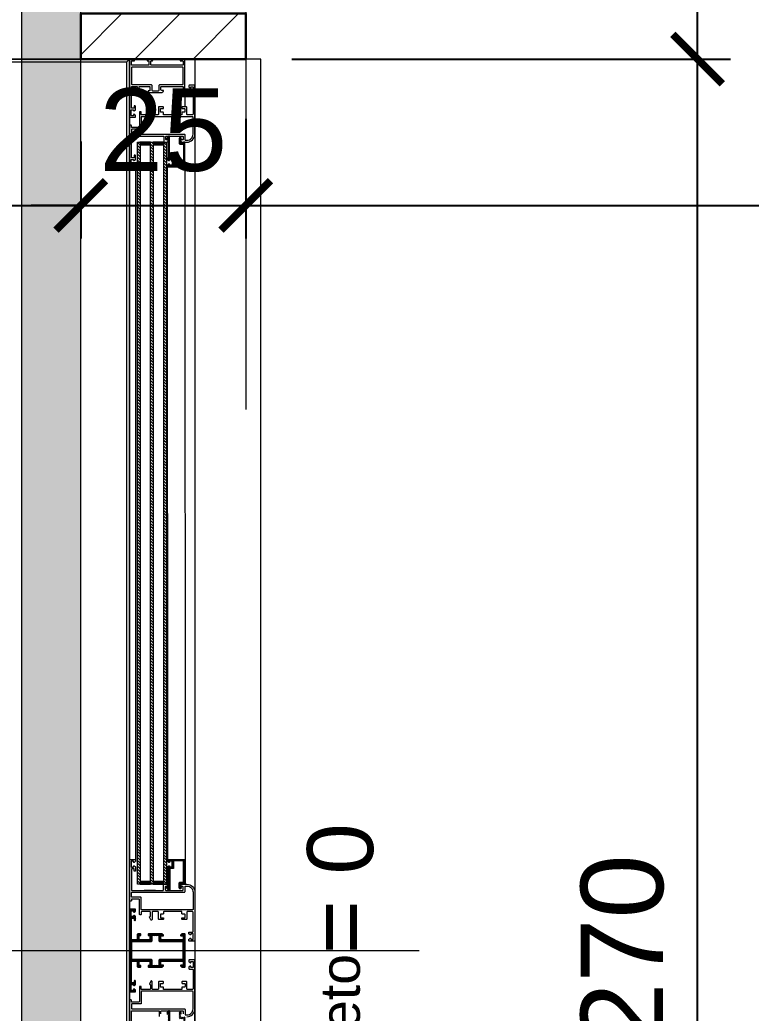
# Model space of a CAD drawing. Header units: centimetres. Extents: x 111832 to 117233, y -55119 to -48329.
# Drawn here: x 113955.1 to 114066, y -52298.7 to -52148.3 of the extents above; entities that cross this region are included whole.
import ezdxf

# ---------------------------------------------------------------- set-up
doc = ezdxf.new("R2010")
doc.units = ezdxf.units.CM
doc.header["$LTSCALE"] = 50
doc.header["$MEASUREMENT"] = 0
doc.linetypes.add('AXES', pattern=[2, 1.25, -0.25, 0.25, -0.25])
doc.layers.get('0').update_dxf_attribs({"color": 8})
doc.layers.add('AXES', color=10, linetype='AXES')
doc.layers.add('COTE 50ème', color=1, linetype='Continuous')
for name, color, linetype, lineweight in [('CONSOLE ISOL.', 214, 'Continuous', 15), ('ISOLATION', 252, 'Continuous', 0), ('MACONNERIE COUPE', 7, 'Continuous', 30), ('MACONNERIE HACHURE', 253, 'Continuous', 13), ('WINDOWS', 21, 'Continuous', 5)]:
    doc.layers.add(name, color=color, linetype=linetype, lineweight=lineweight)
doc.styles.add('GENERATED_STYLE_1', font='arial.ttf')
doc.styles.add('RS_TXT_50', font='arial.ttf', dxfattribs={"height": 12.5})
doc.dimstyles.new('RS_50CM_LINEAIRE', dxfattribs={"dimscale": 5, "dimtxt": 12.5, "dimasz": 1.5, "dimexe": 1, "dimexo": 2.5, "dimgap": 1, "dimtad": 1, "dimdec": 1, "dimrnd": 0.5, "dimdsep": 46, "dimtxsty": 'RS_TXT_50', "dimblk1": 'ARCHTICK', "dimblk2": 'ARCHTICK', "dimsah": 1, "dimcen": 2.5, "dimdle": 1, "dimclrt": 4, "dimadec": 0, "dimazin": 2, "dimtfac": 1, "dimtdec": 1, "dimtix": 1, "dimtmove": 2, "dimatfit": 3, "dimfxl": 1, "dimtolj": 1, "dimtzin": 0, "dimarcsym": 0})
pattern_1 = [(135, (-46708.70849, -43897.46996), (-0.08838834765, -0.08838834765), [])]

# ---------------------------------------------------------------- blocks, each defined once
blk = doc.blocks.new('A$C7560ca7f')
at = {"layer": 'AXES', "lineweight": 5, "ltscale": 1.3}
blk.add_line((35, 1580), (35, -1344.97), dxfattribs=at)
blk = doc.blocks.new('DRITARE POS 1')
at = {"layer": 'WINDOWS', "transparency": 33554559}
h = blk.add_hatch(dxfattribs=at)
h.set_pattern_fill('ANSI31', color=256, angle=450)
h.set_pattern_definition([(135, (-46708.71279, -43842.46996), (-0.08838834765, -0.08838834765), [])])
h.paths.add_polyline_path([(-1.74, -12.58), (-1.74, -12.64), (-2.09, -12.64, -0.414214), (-2.15, -12.58), (-2.15, -12.21, -0.247394), (-2.13, -12.16, 1.657435), (-2.37, -12.03), (-2.37, -12.77, 0.414214), (-2.28, -12.86), (-1.81, -12.86, -0.414214), (-1.72, -12.95), (-1.72, -16, -0.414214), (-1.81, -16.09), (-3.16, -16.09, -0.414214), (-3.22, -16.03), (-3.22, -15.03, 0.414214), (-3.31, -14.93), (-3.76, -14.93, -0.414214), (-3.82, -14.88), (-3.82, -11.74, 0.737396), (-3.99, -11.69), (-4.23, -12.04, 0.603122), (-4.15, -12.19), (-4.08, -12.19, -0.414214), (-4.02, -12.25), (-4.02, -14.93), (-4.06, -14.93, 0.414214), (-4.12, -14.99), (-4.12, -15.19, 0.250765), (-4.09, -15.24), (-3.92, -15.37, 0.599022), (-3.84, -15.33), (-3.84, -15.25, -0.414214), (-3.78, -15.19), (-3.52, -15.19, -0.414214), (-3.46, -15.25), (-3.46, -16, -0.414214), (-3.52, -16.05), (-3.78, -16.05, -0.414214), (-3.84, -16), (-3.84, -15.92, 0.599022), (-3.92, -15.88), (-4.09, -16.01, 0.250765), (-4.12, -16.05), (-4.12, -16.26, 0.414214), (-4.06, -16.31), (-1.55, -16.31, 0.414214), (-1.5, -16.26), (-1.5, -12.64), (-1.5, -12.58)])
at = {"layer": 'WINDOWS'}
h = blk.add_hatch(dxfattribs=at)
h.set_pattern_fill('ANSI31', color=140, scale=2.5, angle=450)
h.set_pattern_definition([(135, (-46708.9128, -43897.46996), (-0.2209708691, -0.2209708691), [])])
h.paths.add_polyline_path([(-8.71, -124.96), (-8.71, -12.58), (-8.31, -12.58), (-8.31, -124.96)])
h.paths.add_polyline_path([(-6.71, -124.96), (-6.71, -12.58), (-6.31, -12.58), (-6.31, -124.96)])
h.paths.add_polyline_path([(-4.71, -124.96), (-4.71, -12.58), (-4.31, -12.58), (-4.31, -124.96)])
at = {"layer": 'WINDOWS', "transparency": 33554559}
h = blk.add_hatch(dxfattribs=at)
h.set_pattern_fill('ANSI31', color=140, angle=450)
h.set_pattern_definition([(135, (-46708.90849, -43880.46996), (-0.08838834765, -0.08838834765), [])])
h.paths.add_polyline_path([(-6.71, -12.58), (-8.31, -12.58), (-8.31, -12.98), (-6.71, -12.98)])
h.paths.add_polyline_path([(-4.71, -12.58), (-6.31, -12.58), (-6.31, -12.98), (-4.71, -12.98)])
h.paths.add_polyline_path([(-6.71, -124.56), (-8.31, -124.56), (-8.31, -124.96), (-6.71, -124.96)])
h.paths.add_polyline_path([(-4.71, -124.56), (-6.31, -124.56), (-6.31, -124.96), (-4.71, -124.96)])
h = blk.add_hatch(dxfattribs=at)
h.set_pattern_fill('ANSI31', color=256, angle=450)
h.set_pattern_definition(pattern_1)
h.paths.add_polyline_path([(-1.49, -121.28, 0.414214), (-1.55, -121.22), (-4.06, -121.22, 0.414214), (-4.11, -121.28), (-4.11, -121.48, 0.250765), (-4.09, -121.53), (-3.92, -121.66, 0.599022), (-3.83, -121.61), (-3.83, -121.54, -0.414214), (-3.78, -121.48), (-3.51, -121.48, -0.414214), (-3.46, -121.54), (-3.46, -122.28, -0.414214), (-3.51, -122.34), (-3.78, -122.34, -0.414214), (-3.83, -122.28), (-3.83, -122.21, 0.599022), (-3.92, -122.16), (-4.09, -122.29, 0.250765), (-4.11, -122.34), (-4.11, -122.54, 0.414214), (-4.06, -122.6), (-4.02, -122.6), (-4.02, -125.29, -0.414214), (-4.07, -125.34), (-4.15, -125.34, 0.603122), (-4.23, -125.49), (-3.98, -125.85, 0.737396), (-3.81, -125.79), (-3.81, -122.66, -0.414214), (-3.76, -122.6), (-3.31, -122.6, 0.414214), (-3.22, -122.51), (-3.22, -121.5, -0.414214), (-3.16, -121.44), (-1.81, -121.44, -0.414214), (-1.72, -121.54), (-1.72, -124.58, -0.414214), (-1.81, -124.67), (-2.28, -124.67, 0.414214), (-2.37, -124.77), (-2.37, -125.5, 1.657435), (-2.12, -125.37, -0.247394), (-2.15, -125.33), (-2.15, -124.95, -0.414214), (-2.09, -124.9), (-1.74, -124.9), (-1.74, -124.95), (-1.49, -124.95), (-1.49, -124.9)])
at = {"layer": 'WINDOWS'}
h = blk.add_hatch(dxfattribs=at)
h.set_pattern_fill('ANSI31', color=256, angle=450)
h.set_pattern_definition(pattern_1)
h.paths.add_polyline_path([(-9.61, -130.17, -0.414214), (-9.56, -130.11), (-9.26, -130.11, -0.414214), (-9.2, -130.17), (-9.2, -130.38, 1), (-9, -130.38), (-9, -129.85, 0.250765), (-9.02, -129.8), (-9.19, -129.69, 0.599022), (-9.28, -129.74), (-9.28, -129.81, -0.414214), (-9.33, -129.87), (-9.59, -129.87, -0.414214), (-9.65, -129.81), (-9.65, -129.03, -0.414214), (-9.59, -128.97), (-9.33, -128.97, -0.414214), (-9.28, -129.03), (-9.28, -129.14, 0.599022), (-9.19, -129.19), (-9.02, -129.07, 0.250765), (-9, -129.03), (-9, -128.78, 0.414214), (-9.05, -128.73), (-9.84, -128.73, 0.414214), (-9.89, -128.78), (-9.89, -135), (-9.89, -141.22, 0.414214), (-9.84, -141.27), (-9.05, -141.27, 0.414214), (-9, -141.22), (-9, -140.97, 0.250765), (-9.02, -140.93), (-9.19, -140.81, 0.599022), (-9.28, -140.86), (-9.28, -140.97, -0.414214), (-9.33, -141.03), (-9.59, -141.03, -0.414214), (-9.65, -140.97), (-9.65, -140.19, -0.414214), (-9.59, -140.13), (-9.33, -140.13, -0.414214), (-9.28, -140.19), (-9.28, -140.26, 0.599022), (-9.19, -140.31), (-9.02, -140.2, 0.250765), (-9, -140.15), (-9, -139.62, 1), (-9.2, -139.62), (-9.2, -139.83, -0.414214), (-9.26, -139.89), (-9.56, -139.89, -0.414214), (-9.61, -139.83), (-9.61, -136.66, -0.414214), (-9.56, -136.61), (-8.83, -136.61, -0.414214), (-8.74, -136.7), (-8.74, -137.35, 0.414214), (-8.55, -137.54), (-8.29, -137.54, 0.198912), (-8.25, -137.52), (-8.19, -137.46, 0.198912), (-8.18, -137.42), (-8.18, -137.31, 0.414214), (-8.23, -137.26), (-8.4, -137.26, -0.414214), (-8.46, -137.2), (-8.46, -136.7, -0.414214), (-8.36, -136.61), (-6.91, -136.61, -0.414214), (-6.81, -136.7), (-6.81, -137.2, -0.414214), (-6.87, -137.26), (-7.04, -137.26, 0.414214), (-7.09, -137.31), (-7.09, -137.42, 0.198912), (-7.08, -137.46), (-7.02, -137.52, 0.198912), (-6.98, -137.54), (-4.97, -137.54, 0.198912), (-4.93, -137.52), (-4.78, -137.37, 0.198912), (-4.76, -137.33), (-4.76, -137.26, 0.414214), (-4.82, -137.2), (-5, -137.2, -0.340481), (-5.13, -137.11), (-5.13, -136.7, -0.414214), (-5.04, -136.61), (-1.87, -136.61, -0.414214), (-1.77, -136.7), (-1.77, -137.11, -0.414214), (-1.87, -137.2), (-2.09, -137.2, 0.414214), (-2.15, -137.26), (-2.15, -137.33, 0.198912), (-2.13, -137.37), (-1.98, -137.52, 0.198912), (-1.94, -137.54), (-1.55, -137.54, 0.414214), (-1.49, -137.48), (-1.49, -135), (-1.49, -132.52, 0.414214), (-1.55, -132.46), (-1.94, -132.46, 0.198912), (-1.98, -132.48), (-2.13, -132.63, 0.198912), (-2.15, -132.67), (-2.15, -132.74, 0.414214), (-2.09, -132.8), (-1.87, -132.8, -0.414214), (-1.77, -132.89), (-1.77, -133.3, -0.414214), (-1.87, -133.39), (-5.04, -133.39, -0.414214), (-5.13, -133.3), (-5.13, -132.89, -0.340481), (-5, -132.8), (-4.82, -132.8, 0.414214), (-4.76, -132.74), (-4.76, -132.67, 0.198912), (-4.78, -132.63), (-4.93, -132.48, 0.198912), (-4.97, -132.46), (-6.98, -132.46, 0.198912), (-7.02, -132.48), (-7.08, -132.54, 0.198912), (-7.09, -132.58), (-7.09, -132.69, 0.414214), (-7.04, -132.74), (-6.87, -132.74, -0.414214), (-6.81, -132.8), (-6.81, -133.3, -0.414214), (-6.91, -133.39), (-8.36, -133.39, -0.414214), (-8.46, -133.3), (-8.46, -132.8, -0.414214), (-8.4, -132.74), (-8.23, -132.74, 0.414214), (-8.18, -132.69), (-8.18, -132.58, 0.198912), (-8.19, -132.54), (-8.25, -132.48, 0.198912), (-8.29, -132.46), (-8.55, -132.46, 0.414214), (-8.74, -132.65), (-8.74, -133.3, -0.414214), (-8.83, -133.39), (-9.56, -133.39, -0.414214), (-9.61, -133.34)])
h.paths.add_polyline_path([(-9.56, -133.67), (-6.63, -133.67), (-6.53, -133.58), (-6.53, -132.83), (-6.44, -132.74), (-5.51, -132.74), (-5.41, -132.83), (-5.41, -133.58), (-5.32, -133.67), (-1.83, -133.67), (-1.77, -133.73), (-1.77, -135), (-1.77, -136.27), (-1.83, -136.33), (-5.32, -136.33), (-5.41, -136.42), (-5.41, -137.17), (-5.51, -137.26), (-6.44, -137.26), (-6.53, -137.17), (-6.53, -136.42), (-6.63, -136.33), (-9.56, -136.33), (-9.61, -136.27), (-9.61, -135), (-9.61, -133.73)], flags=16)
at = {"layer": 'WINDOWS', "transparency": 33554559}
h = blk.add_hatch(dxfattribs=at)
h.set_pattern_fill('ANSI31', color=256, angle=450)
h.set_pattern_definition(pattern_1)
h.paths.add_polyline_path([(-1.49, -145.1), (-1.49, -145.05), (-1.74, -145.05), (-1.74, -145.1), (-2.09, -145.1, -0.414214), (-2.15, -145.05), (-2.15, -144.67, -0.247394), (-2.12, -144.63, 1.657435), (-2.37, -144.5), (-2.37, -145.23, 0.414214), (-2.28, -145.33), (-1.81, -145.33, -0.414214), (-1.72, -145.42), (-1.72, -148.46, -0.414214), (-1.81, -148.56), (-3.16, -148.56, -0.414214), (-3.22, -148.5), (-3.22, -147.49, 0.414214), (-3.31, -147.4), (-3.76, -147.4, -0.414214), (-3.81, -147.34), (-3.81, -144.21, 0.737396), (-3.98, -144.15), (-4.23, -144.51, 0.603122), (-4.15, -144.66), (-4.07, -144.66, -0.414214), (-4.02, -144.71), (-4.02, -147.4), (-4.06, -147.4, 0.414214), (-4.11, -147.46), (-4.11, -147.66, 0.250765), (-4.09, -147.71), (-3.92, -147.84, 0.599022), (-3.83, -147.79), (-3.83, -147.72, -0.414214), (-3.78, -147.66), (-3.51, -147.66, -0.414214), (-3.46, -147.72), (-3.46, -148.46, -0.414214), (-3.51, -148.52), (-3.78, -148.52, -0.414214), (-3.83, -148.46), (-3.83, -148.39, 0.599022), (-3.92, -148.34), (-4.09, -148.47, 0.250765), (-4.11, -148.52), (-4.11, -148.72, 0.414214), (-4.06, -148.78), (-1.55, -148.78, 0.414214), (-1.49, -148.72)])
at = {"layer": 'WINDOWS'}
for p, q in [((-1.5, -4.97), (-1.5, -7.22)), ((-9.9, -8.75), (-9.9, -10.08)), ((-0.01, -11.48), (0, -126.13)), ((-9.89, -16.28), (-9.89, -121.28)), ((-9, -16.26), (-9, -121.28)), ((-4.11, -121.28), (-4.12, -16.26)), ((-1.5, -16.26), (-1.49, -121.28)), ((-5.98, -125.89), (-7.66, -125.89)), ((-0.01, -258.52), (0, -143.87))]:
    blk.add_line(p, q, dxfattribs=at)
at = {"layer": 'WINDOWS', "color": 165}
blk.add_line((-61.99, -135), (34.01, -135), dxfattribs=at)
for points in [[(-9.9, 0), (-9.9, -270), (-33.9, -270), (-33.9, 0)], [(-9.9, 0), (-33.9, 0), (-33.9, -0.4), (-10.3, -0.4)], [(-10.3, -269.6), (-10.3, -0.4), (-9.9, 0), (-9.9, -270)], [(0, 0), (0, -270), (10, -270), (10, 0)]]:
    blk.add_lwpolyline(points, close=True, dxfattribs=at)
at = {"layer": 'WINDOWS'}
for points in [[(-7.08, -5), (-7.02, -5.06, 0.198912), (-6.98, -5.08), (-4.97, -5.08, 0.198912), (-4.93, -5.06), (-4.78, -4.91, 0.198912), (-4.76, -4.87), (-4.76, -4.8, 0.414214), (-4.82, -4.74), (-5.01, -4.74, -0.340481), (-5.14, -4.65), (-5.14, -4.24, -0.414214), (-5.04, -4.14), (-1.87, -4.14, -0.414214), (-1.78, -4.24), (-1.78, -4.65, -0.414214), (-1.87, -4.74), (-2.09, -4.74, 0.414214), (-2.15, -4.8), (-2.15, -4.87, 0.198912), (-2.13, -4.91), (-1.98, -5.06, 0.198912), (-1.94, -5.08), (-1.55, -5.08, 0.414214), (-1.5, -5.02), (-1.5, -0.06, 0.414214), (-1.55, 0), (-2.13, 0, 0.322823), (-2.19, -0.04), (-2.24, -0.21, 0.511918), (-2.19, -0.28), (-1.87, -0.28, -0.414214), (-1.78, -0.37), (-1.78, -0.84, -0.414214), (-1.87, -0.93), (-6.57, -0.93, -0.414214), (-6.67, -0.84), (-6.67, -0.37, -0.414214), (-6.57, -0.28), (-6.44, -0.28, 0.511918), (-6.39, -0.21), (-6.45, -0.04, 0.322823), (-6.5, 0), (-7.12, 0, 0.322823), (-7.17, -0.04), (-7.23, -0.21, 0.511918), (-7.17, -0.28), (-7.04, -0.28, -0.414214), (-6.95, -0.37), (-6.95, -0.84, -0.414214), (-7.04, -0.93), (-9.52, -0.93, -0.414214), (-9.62, -0.84), (-9.62, -0.37, -0.414214), (-9.52, -0.28), (-9.21, -0.28, 0.511918), (-9.15, -0.21), (-9.21, -0.04, 0.322823), (-9.26, 0), (-9.84, 0, 0.414214), (-9.9, -0.06), (-9.9, -8.75, 0.414214), (-9.84, -8.81), (-9.06, -8.81, 0.414214), (-9, -8.75), (-9, -8.51, 0.250765), (-9.03, -8.47), (-9.19, -8.35, 0.599022), (-9.28, -8.4), (-9.28, -8.51, -0.414214), (-9.34, -8.57), (-9.6, -8.57, -0.414214), (-9.65, -8.51), (-9.65, -7.73, -0.414214), (-9.6, -7.67), (-9.34, -7.67, -0.414214), (-9.28, -7.73), (-9.28, -7.8, 0.599022), (-9.19, -7.85), (-9.03, -7.74, 0.250765), (-9, -7.69), (-9, -7.16, 1), (-9.21, -7.16), (-9.21, -7.37, -0.414214), (-9.26, -7.43), (-9.56, -7.43, -0.414214), (-9.62, -7.37), (-9.62, -4.2, -0.414214), (-9.56, -4.14), (-8.83, -4.14, -0.414214), (-8.74, -4.24), (-8.74, -4.89, 0.414214), (-8.55, -5.08), (-8.3, -5.08, 0.198912), (-8.26, -5.06), (-8.2, -5, 0.198912), (-8.18, -4.96), (-8.18, -4.85, 0.414214), (-8.24, -4.8), (-8.4, -4.8, -0.414214), (-8.46, -4.74), (-8.46, -4.24, -0.414214), (-8.37, -4.14), (-6.91, -4.14, -0.414214), (-6.82, -4.24), (-6.82, -4.74, -0.414214), (-6.87, -4.8), (-7.04, -4.8, 0.414214), (-7.1, -4.85), (-7.1, -4.96, 0.198912)], [(0, -4.01, 0.414214), (-0.06, -3.96), (-0.84, -3.96, 0.414214), (-0.9, -4.01), (-0.9, -4.22, 0.250765), (-0.88, -4.27), (-0.71, -4.4, 0.599022), (-0.62, -4.35), (-0.62, -4.26, -0.414214), (-0.56, -4.2), (-0.3, -4.2, -0.414214), (-0.25, -4.26), (-0.25, -5.04, -0.414214), (-0.3, -5.1), (-0.56, -5.1, -0.414214), (-0.62, -5.04), (-0.62, -4.95, 0.599022), (-0.71, -4.9), (-0.88, -5.03, 0.250765), (-0.9, -5.08), (-0.9, -5.28, 0.414214), (-0.84, -5.34), (-0.34, -5.34, -0.414214), (-0.28, -5.39), (-0.28, -8.34, -0.414214), (-0.38, -8.44), (-1.12, -8.44, -0.414214), (-1.22, -8.34), (-1.22, -7.32, 0.414214), (-1.31, -7.22), (-1.87, -7.22, 0.414214), (-1.96, -7.32), (-1.96, -7.45, 0.414214), (-1.91, -7.5), (-1.55, -7.5, -0.414214), (-1.5, -7.56), (-1.5, -8.01, -0.414214), (-1.55, -8.06), (-1.91, -8.06, 0.414214), (-1.96, -8.12), (-1.96, -8.38, -0.414214), (-2.02, -8.44), (-4.71, -8.44, -0.414214), (-4.76, -8.38), (-4.76, -8.12, 0.414214), (-4.82, -8.06), (-5.17, -8.06, -0.414214), (-5.23, -8.01), (-5.23, -7.56, -0.414214), (-5.17, -7.5), (-4.82, -7.5, 0.414214), (-4.76, -7.45), (-4.76, -7.32, 0.414214), (-4.86, -7.22), (-5.42, -7.22, 0.414214), (-5.51, -7.32), (-5.51, -8.34, -0.414214), (-5.6, -8.44), (-6.39, -8.44, -0.414214), (-6.48, -8.34), (-6.48, -7.22, 0.809546), (-6.66, -7.19), (-6.85, -7.61, 0.543142), (-6.8, -7.69, -0.414214), (-6.74, -7.75), (-6.74, -8.34, -0.414214), (-6.84, -8.44), (-8.07, -8.44, -0.414214), (-8.12, -8.38), (-8.12, -8.03, 0.414214), (-8.18, -7.97), (-8.35, -7.97, 0.414214), (-8.4, -8.03), (-8.4, -10.25, -0.414214), (-8.5, -10.34), (-9.56, -10.34, -0.414214), (-9.62, -10.29), (-9.62, -10.08, 0.414214), (-9.67, -10.02), (-9.84, -10.02, 0.414214), (-9.9, -10.08), (-9.9, -16.26, 0.414214), (-9.84, -16.31), (-9.06, -16.31, 0.414214), (-9, -16.26), (-9, -16.05, 0.250765), (-9.03, -16.01), (-9.19, -15.88, 0.599022), (-9.28, -15.92), (-9.28, -16.02, -0.414214), (-9.34, -16.07), (-9.6, -16.07, -0.414214), (-9.65, -16.02), (-9.65, -15.23, -0.414214), (-9.6, -15.18), (-9.34, -15.18, -0.414214), (-9.28, -15.23), (-9.28, -15.33, 0.599022), (-9.19, -15.37), (-9.03, -15.24, 0.250765), (-9, -15.19), (-9, -14.62, 0.414214), (-9.06, -14.56), (-9.15, -14.56, 0.414214), (-9.21, -14.62), (-9.21, -14.88, -0.414214), (-9.26, -14.93), (-9.56, -14.93, -0.414214), (-9.62, -14.88), (-9.62, -11.7, -0.414214), (-9.56, -11.65), (-4.73, -11.65, -0.414214), (-4.68, -11.7), (-4.68, -12.53, 0.414214), (-4.62, -12.58), (-4.23, -12.58, 0.198912), (-4.19, -12.56), (-4.04, -12.41, 0.198912), (-4.02, -12.37), (-4.02, -12.3, 0.414214), (-4.08, -12.25), (-4.3, -12.25, -0.414214), (-4.4, -12.15), (-4.4, -11.74, -0.414214), (-4.3, -11.65), (-1.87, -11.65, -0.414214), (-1.78, -11.74), (-1.78, -12.15, -0.414214), (-1.87, -12.25), (-2.09, -12.25, 0.414214), (-2.15, -12.3), (-2.15, -12.37, 0.198912), (-2.13, -12.41), (-1.98, -12.56, 0.198912), (-1.94, -12.58), (-1.22, -12.58, 0.414214), (0, -11.37)], [(-1.5, -12.21, 0.414214), (-1.4, -12.3), (-1.18, -12.3), (-1.18, -12.3, 0.414214), (-0.28, -11.37), (-0.28, -8.77, 0.414214), (-0.34, -8.72), (-8.07, -8.72, 0.414214), (-8.12, -8.77), (-8.12, -10.53, -0.414214), (-8.22, -10.62), (-9.52, -10.62, 0.414214), (-9.62, -10.71), (-9.62, -11.27, 0.414214), (-9.52, -11.37), (-1.59, -11.37, -0.414214), (-1.5, -11.46)], [(-1.74, -12.64), (-2.09, -12.64, -0.414214), (-2.15, -12.58), (-2.15, -12.21, -0.247394), (-2.13, -12.16, 1.657435), (-2.37, -12.03), (-2.37, -12.77, 0.414214), (-2.28, -12.86), (-1.81, -12.86, -0.414214), (-1.72, -12.95), (-1.72, -16, -0.414214), (-1.81, -16.09), (-3.16, -16.09, -0.414214), (-3.22, -16.03), (-3.22, -15.03, 0.414214), (-3.31, -14.93), (-3.76, -14.93, -0.414214), (-3.82, -14.88), (-3.82, -11.74, 0.737396), (-3.99, -11.69), (-4.23, -12.04, 0.603122), (-4.15, -12.19), (-4.08, -12.19, -0.414214), (-4.02, -12.25), (-4.02, -14.93), (-4.06, -14.93, 0.414214), (-4.12, -14.99), (-4.12, -15.19, 0.250765), (-4.09, -15.24), (-3.92, -15.37, 0.599022), (-3.84, -15.33), (-3.84, -15.25, -0.414214), (-3.78, -15.19), (-3.52, -15.19, -0.414214), (-3.46, -15.25), (-3.46, -16, -0.414214), (-3.52, -16.05), (-3.78, -16.05, -0.414214), (-3.84, -16), (-3.84, -15.92, 0.599022), (-3.92, -15.88), (-4.09, -16.01, 0.250765), (-4.12, -16.05), (-4.12, -16.26, 0.414214), (-4.06, -16.31), (-1.55, -16.31, 0.414214), (-1.5, -16.26), (-1.5, -12.64), (-1.5, -12.58), (-1.74, -12.58)], [(0, -133.53, -0.414214), (-0.06, -133.58), (-0.84, -133.58, -0.414214), (-0.9, -133.53), (-0.9, -133.32, -0.250765), (-0.87, -133.27), (-0.7, -133.14, -0.599022), (-0.62, -133.19), (-0.62, -133.28, 0.414214), (-0.56, -133.34), (-0.3, -133.34, 0.414214), (-0.24, -133.28), (-0.24, -132.5, 0.414214), (-0.3, -132.44), (-0.56, -132.44, 0.414214), (-0.62, -132.5), (-0.62, -132.59, -0.599022), (-0.7, -132.64), (-0.87, -132.51, -0.250765), (-0.9, -132.46), (-0.9, -132.26, -0.414214), (-0.84, -132.2), (-0.34, -132.2, 0.414214), (-0.28, -132.14), (-0.28, -129.19, 0.414214), (-0.37, -129.1), (-1.12, -129.1, 0.414214), (-1.21, -129.19), (-1.21, -130.22, -0.414214), (-1.31, -130.31), (-1.87, -130.31, -0.414214), (-1.96, -130.22), (-1.96, -130.09, -0.414214), (-1.9, -130.03), (-1.55, -130.03, 0.414214), (-1.49, -129.98), (-1.49, -129.53, 0.414214), (-1.55, -129.47), (-1.9, -129.47, -0.414214), (-1.96, -129.42), (-1.96, -129.16, 0.414214), (-2.02, -129.1), (-4.7, -129.1, 0.414214), (-4.76, -129.16), (-4.76, -129.42, -0.414214), (-4.82, -129.47), (-5.17, -129.47, 0.414214), (-5.23, -129.53), (-5.23, -129.98, 0.414214), (-5.17, -130.03), (-4.82, -130.03, -0.414214), (-4.76, -130.09), (-4.76, -130.22, -0.414214), (-4.85, -130.31), (-5.41, -130.31, -0.414214), (-5.51, -130.22), (-5.51, -129.19, 0.414214), (-5.6, -129.1), (-6.38, -129.1, 0.414214), (-6.48, -129.19), (-6.48, -130.31, -0.809546), (-6.66, -130.35), (-6.85, -129.93, -0.543142), (-6.79, -129.85, 0.414214), (-6.74, -129.79), (-6.74, -129.19, 0.414214), (-6.83, -129.1), (-8.06, -129.1, 0.414214), (-8.12, -129.16), (-8.12, -129.51, -0.414214), (-8.18, -129.57), (-8.34, -129.57, -0.414214), (-8.4, -129.51), (-8.4, -127.29, 0.414214), (-8.49, -127.2), (-9.56, -127.2, 0.414214), (-9.61, -127.25), (-9.61, -127.46, -0.414214), (-9.67, -127.51), (-9.84, -127.51, -0.414214), (-9.89, -127.46), (-9.89, -121.28, -0.414214), (-9.84, -121.22), (-9.05, -121.22, -0.414214), (-9, -121.28), (-9, -121.49, -0.250765), (-9.02, -121.53), (-9.19, -121.66, -0.599022), (-9.28, -121.62), (-9.28, -121.52, 0.414214), (-9.33, -121.47), (-9.59, -121.47, 0.414214), (-9.65, -121.52), (-9.65, -122.31, 0.414214), (-9.59, -122.36), (-9.33, -122.36, 0.414214), (-9.28, -122.31), (-9.28, -122.21, -0.599022), (-9.19, -122.17), (-9.02, -122.3, -0.250765), (-9, -122.34), (-9, -122.92, -0.414214), (-9.05, -122.98), (-9.15, -122.98, -0.414214), (-9.2, -122.92), (-9.2, -122.66, 0.414214), (-9.26, -122.61), (-9.56, -122.61, 0.414214), (-9.61, -122.66), (-9.61, -125.83, 0.414214), (-9.56, -125.89), (-4.82, -125.89, 0.414214), (-4.76, -125.83), (-4.76, -125.01, -0.414214), (-4.71, -124.96), (-4.32, -124.96, -0.198912), (-4.28, -124.97), (-4.13, -125.13, -0.198912), (-4.11, -125.17), (-4.11, -125.24, -0.414214), (-4.17, -125.29), (-4.39, -125.29, 0.414214), (-4.48, -125.39), (-4.48, -125.8, 0.414214), (-4.39, -125.89), (-1.87, -125.89, 0.414214), (-1.77, -125.8), (-1.77, -125.39, 0.414214), (-1.87, -125.29), (-2.09, -125.29, -0.414214), (-2.15, -125.24), (-2.15, -125.17, -0.198912), (-2.13, -125.13), (-1.98, -124.97, -0.198912), (-1.94, -124.96), (-1.21, -124.96, -0.414214), (0, -126.17)], [(-1.74, -124.9), (-2.09, -124.9, 0.414214), (-2.15, -124.95), (-2.15, -125.33, 0.247394), (-2.12, -125.37, -1.657435), (-2.37, -125.5), (-2.37, -124.77, -0.414214), (-2.28, -124.67), (-1.81, -124.67, 0.414214), (-1.72, -124.58), (-1.72, -121.54, 0.414214), (-1.81, -121.44), (-3.16, -121.44, 0.414214), (-3.22, -121.5), (-3.22, -122.51, -0.414214), (-3.31, -122.6), (-3.76, -122.6, 0.414214), (-3.81, -122.66), (-3.81, -125.79, -0.737396), (-3.98, -125.85), (-4.23, -125.49, -0.603122), (-4.15, -125.34), (-4.07, -125.34, 0.414214), (-4.02, -125.29), (-4.02, -122.6), (-4.06, -122.6, -0.414214), (-4.11, -122.54), (-4.11, -122.34, -0.250765), (-4.09, -122.29), (-3.92, -122.16, -0.599022), (-3.83, -122.21), (-3.83, -122.28, 0.414214), (-3.78, -122.34), (-3.51, -122.34, 0.414214), (-3.46, -122.28), (-3.46, -121.54, 0.414214), (-3.51, -121.48), (-3.78, -121.48, 0.414214), (-3.83, -121.54), (-3.83, -121.61, -0.599022), (-3.92, -121.66), (-4.09, -121.53, -0.250765), (-4.11, -121.48), (-4.11, -121.28, -0.414214), (-4.06, -121.22), (-1.55, -121.22, -0.414214), (-1.49, -121.28), (-1.49, -124.9), (-1.49, -124.95), (-1.74, -124.95)], [(-1.49, -125.33, -0.414214), (-1.4, -125.24), (-1.18, -125.24), (-1.18, -125.24, -0.414214), (-0.28, -126.17), (-0.28, -128.77, -0.414214), (-0.34, -128.82), (-8.06, -128.82, -0.414214), (-8.12, -128.77), (-8.12, -127.01, 0.414214), (-8.21, -126.92), (-9.52, -126.92, -0.414214), (-9.61, -126.82), (-9.61, -126.26, -0.414214), (-9.52, -126.17), (-1.59, -126.17, 0.414214), (-1.49, -126.08)], [(-1.49, -135), (-1.49, -132.52, 0.414214), (-1.55, -132.46), (-1.94, -132.46, 0.198912), (-1.98, -132.48), (-2.13, -132.63, 0.198912), (-2.15, -132.67), (-2.15, -132.74, 0.414214), (-2.09, -132.8), (-1.87, -132.8, -0.414214), (-1.77, -132.89), (-1.77, -133.3, -0.414214), (-1.87, -133.39), (-5.04, -133.39, -0.414214), (-5.13, -133.3), (-5.13, -132.89, -0.340481), (-5, -132.8), (-4.82, -132.8, 0.414214), (-4.76, -132.74), (-4.76, -132.67, 0.198912), (-4.78, -132.63), (-4.93, -132.48, 0.198912), (-4.97, -132.46), (-6.98, -132.46, 0.198912), (-7.02, -132.48), (-7.08, -132.54, 0.198912), (-7.09, -132.58), (-7.09, -132.69, 0.414214), (-7.04, -132.74), (-6.87, -132.74, -0.414214), (-6.81, -132.8), (-6.81, -133.3, -0.414214), (-6.91, -133.39), (-8.36, -133.39, -0.414214), (-8.46, -133.3), (-8.46, -132.8, -0.414214), (-8.4, -132.74), (-8.23, -132.74, 0.414214), (-8.18, -132.69), (-8.18, -132.58, 0.198912), (-8.19, -132.54), (-8.25, -132.48, 0.198912), (-8.29, -132.46), (-8.55, -132.46, 0.414214), (-8.74, -132.65), (-8.74, -133.3, -0.414214), (-8.83, -133.39), (-9.56, -133.39, -0.414214), (-9.61, -133.34), (-9.61, -130.17, -0.414214), (-9.56, -130.11), (-9.26, -130.11, -0.414214), (-9.2, -130.17), (-9.2, -130.38, 1), (-9, -130.38), (-9, -129.85, 0.250765), (-9.02, -129.8), (-9.19, -129.69, 0.599022), (-9.28, -129.74), (-9.28, -129.81, -0.414214), (-9.33, -129.87), (-9.59, -129.87, -0.414214), (-9.65, -129.81), (-9.65, -129.03, -0.414214), (-9.59, -128.97), (-9.33, -128.97, -0.414214), (-9.28, -129.03), (-9.28, -129.14, 0.599022), (-9.19, -129.19), (-9.02, -129.07, 0.250765), (-9, -129.03), (-9, -128.78, 0.414214), (-9.05, -128.73), (-9.84, -128.73, 0.414214), (-9.89, -128.78), (-9.89, -135), (-9.89, -141.22, 0.414214), (-9.84, -141.27), (-9.05, -141.27, 0.414214), (-9, -141.22), (-9, -140.97, 0.250765), (-9.02, -140.93), (-9.19, -140.81, 0.599022), (-9.28, -140.86), (-9.28, -140.97, -0.414214), (-9.33, -141.03), (-9.59, -141.03, -0.414214), (-9.65, -140.97), (-9.65, -140.19, -0.414214), (-9.59, -140.13), (-9.33, -140.13, -0.414214), (-9.28, -140.19), (-9.28, -140.26, 0.599022), (-9.19, -140.31), (-9.02, -140.2, 0.250765), (-9, -140.15), (-9, -139.62, 1), (-9.2, -139.62), (-9.2, -139.83, -0.414214), (-9.26, -139.89), (-9.56, -139.89, -0.414214), (-9.61, -139.83), (-9.61, -136.66, -0.414214), (-9.56, -136.61), (-8.83, -136.61, -0.414214), (-8.74, -136.7), (-8.74, -137.35, 0.414214), (-8.55, -137.54), (-8.29, -137.54, 0.198912), (-8.25, -137.52), (-8.19, -137.46, 0.198912), (-8.18, -137.42), (-8.18, -137.31, 0.414214), (-8.23, -137.26), (-8.4, -137.26, -0.414214), (-8.46, -137.2), (-8.46, -136.7, -0.414214), (-8.36, -136.61), (-6.91, -136.61, -0.414214), (-6.81, -136.7), (-6.81, -137.2, -0.414214), (-6.87, -137.26), (-7.04, -137.26, 0.414214), (-7.09, -137.31), (-7.09, -137.42, 0.198912), (-7.08, -137.46), (-7.02, -137.52, 0.198912), (-6.98, -137.54), (-4.97, -137.54, 0.198912), (-4.93, -137.52), (-4.78, -137.37, 0.198912), (-4.76, -137.33), (-4.76, -137.26, 0.414214), (-4.82, -137.2), (-5, -137.2, -0.340481), (-5.13, -137.11), (-5.13, -136.7, -0.414214), (-5.04, -136.61), (-1.87, -136.61, -0.414214), (-1.77, -136.7), (-1.77, -137.11, -0.414214), (-1.87, -137.2), (-2.09, -137.2, 0.414214), (-2.15, -137.26), (-2.15, -137.33, 0.198912), (-2.13, -137.37), (-1.98, -137.52, 0.198912), (-1.94, -137.54), (-1.55, -137.54, 0.414214), (-1.49, -137.48)], [(-1.49, -144.67, 0.414214), (-1.4, -144.76), (-1.18, -144.76), (-1.18, -144.76, 0.414214), (-0.28, -143.83), (-0.28, -141.23, 0.414214), (-0.34, -141.18), (-8.06, -141.18, 0.414214), (-8.12, -141.23), (-8.12, -142.99, -0.414214), (-8.21, -143.08), (-9.52, -143.08, 0.414214), (-9.61, -143.18), (-9.61, -143.74, 0.414214), (-9.52, -143.83), (-1.59, -143.83, -0.414214), (-1.49, -143.92)]]:
    blk.add_lwpolyline(points, format="xyb", close=True, dxfattribs=at)
for points in [[(-9.9, -270), (-9.9, 0), (0, 0), (0, -270)], [(-1.78, -1.27), (-1.83, -1.21), (-9.56, -1.21), (-9.62, -1.27), (-9.62, -3.81), (-9.56, -3.86), (-6.63, -3.86), (-6.54, -3.96), (-6.54, -4.7), (-6.44, -4.8), (-5.51, -4.8), (-5.42, -4.7), (-5.42, -3.96), (-5.32, -3.86), (-1.83, -3.86), (-1.78, -3.81)], [(-1.77, -135), (-1.77, -133.73), (-1.83, -133.67), (-5.32, -133.67), (-5.41, -133.58), (-5.41, -132.83), (-5.51, -132.74), (-6.44, -132.74), (-6.53, -132.83), (-6.53, -133.58), (-6.63, -133.67), (-9.56, -133.67), (-9.61, -133.73), (-9.61, -135), (-9.61, -136.27), (-9.56, -136.33), (-6.63, -136.33), (-6.53, -136.42), (-6.53, -137.17), (-6.44, -137.26), (-5.51, -137.26), (-5.41, -137.17), (-5.41, -136.42), (-5.32, -136.33), (-1.83, -136.33), (-1.77, -136.27)]]:
    blk.add_lwpolyline(points, close=True, dxfattribs=at)
at = {"layer": 'WINDOWS', "color": 140}
for points in [[(-8.71, -124.96), (-8.71, -12.58), (-8.31, -12.58), (-8.31, -124.96)], [(-6.71, -12.58), (-8.31, -12.58), (-8.31, -12.98), (-6.71, -12.98)], [(-6.71, -124.96), (-6.71, -12.58), (-6.31, -12.58), (-6.31, -124.96)], [(-4.71, -12.58), (-6.31, -12.58), (-6.31, -12.98), (-4.71, -12.98)], [(-4.71, -124.96), (-4.71, -12.58), (-4.31, -12.58), (-4.31, -124.96)], [(-6.71, -124.56), (-8.31, -124.56), (-8.31, -124.96), (-6.71, -124.96)], [(-4.71, -124.56), (-6.31, -124.56), (-6.31, -124.96), (-4.71, -124.96)]]:
    blk.add_lwpolyline(points, close=True, dxfattribs=at)
at = {"layer": 'WINDOWS'}
for points in [[(-9.61, -147.34), (-9.61, -144.17, -0.414214), (-9.56, -144.11), (-5.47, -144.11, -0.414214), (-5.41, -144.17), (-5.41, -144.99, 0.414214)], [(-5.13, -144.61), (-5.13, -144.2, -0.414214), (-5.04, -144.11), (-1.87, -144.11, -0.414214), (-1.77, -144.2), (-1.77, -144.61, -0.414214)], [(-1.21, -145.04, 0.414214), (0, -143.83), (0, -136.47, 0.414214), (-0.06, -136.42), (-0.84, -136.42, 0.414214), (-0.9, -136.47), (-0.9, -136.68, 0.250765), (-0.87, -136.73), (-0.7, -136.86, 0.599022), (-0.62, -136.81), (-0.62, -136.72, -0.414214), (-0.56, -136.66), (-0.3, -136.66, -0.414214), (-0.24, -136.72), (-0.24, -137.5, -0.414214), (-0.3, -137.56), (-0.56, -137.56, -0.414214), (-0.62, -137.5), (-0.62, -137.41, 0.599022), (-0.7, -137.36), (-0.87, -137.49, 0.250765), (-0.9, -137.54), (-0.9, -137.74, 0.414214), (-0.84, -137.8), (-0.34, -137.8, -0.414214), (-0.28, -137.86), (-0.28, -140.81, -0.414214), (-0.37, -140.9), (-1.12, -140.9, -0.414214), (-1.21, -140.81), (-1.21, -139.78, 0.414214), (-1.31, -139.69), (-1.87, -139.69, 0.414214), (-1.96, -139.78), (-1.96, -139.91, 0.414214), (-1.9, -139.97), (-1.55, -139.97, -0.414214), (-1.49, -140.02), (-1.49, -140.47, -0.414214), (-1.55, -140.53), (-1.9, -140.53, 0.414214), (-1.96, -140.58), (-1.96, -140.84, -0.414214), (-2.02, -140.9), (-4.7, -140.9, -0.414214), (-4.76, -140.84), (-4.76, -140.58, 0.414214), (-4.82, -140.53), (-5.17, -140.53, -0.414214), (-5.23, -140.47), (-5.23, -140.02, -0.414214), (-5.17, -139.97), (-4.82, -139.97, 0.414214), (-4.76, -139.91), (-4.76, -139.78, 0.414214), (-4.85, -139.69), (-5.41, -139.69, 0.414214), (-5.51, -139.78), (-5.51, -140.81, -0.414214), (-5.6, -140.9), (-6.38, -140.9, -0.414214), (-6.48, -140.81), (-6.48, -139.69, 0.809546), (-6.66, -139.65), (-6.85, -140.07, 0.543142), (-6.79, -140.15, -0.414214), (-6.74, -140.21), (-6.74, -140.81, -0.414214), (-6.83, -140.9), (-8.06, -140.9, -0.414214), (-8.12, -140.84), (-8.12, -140.49, 0.414214), (-8.18, -140.43), (-8.34, -140.43, 0.414214), (-8.4, -140.49), (-8.4, -142.71, -0.414214), (-8.49, -142.8), (-9.56, -142.8, -0.414214), (-9.61, -142.75), (-9.61, -142.54, 0.414214), (-9.67, -142.49), (-9.84, -142.49, 0.414214), (-9.89, -142.54), (-9.89, -148.72, 0.414214)], [(-2.12, -144.63, 1.657435), (-2.37, -144.5)], [(-3.81, -147.34), (-3.81, -144.21, 0.737396), (-3.98, -144.15), (-4.23, -144.51, 0.603122)]]:
    blk.add_lwpolyline(points, format="xyb", dxfattribs=at)
at = {"layer": 'WINDOWS', "color": 165, "insert": (27.15, -161.16), "char_height": 10, "attachment_point": 7, "rotation": 90, "style": 'GENERATED_STYLE_1'}
blk.add_mtext('\\A1;\\pt0;P{\\H0.6x;neto}= 0', dxfattribs=at)
blk = doc.blocks.new('_ArchTick')
at = {"color": 0, "linetype": 'ByBlock', "const_width": 0.15}
blk.add_lwpolyline([(-0.5, -0.5), (0.5, 0.5)], dxfattribs=at)
blk = doc.blocks.new('*D994')
at = {"layer": 'COTE 50ème', "color": 0, "lineweight": -2, "ltscale": 0.5, "transparency": 16777216}
for p, q in [((114057.85, -52429.25), (114057.85, -52149.25)), ((113996.36, -52154.25), (114062.85, -52154.25)), ((113999.16, -52424.25), (114062.85, -52424.25))]:
    blk.add_line(p, q, dxfattribs=at)
at = {"layer": 'Defpoints', "color": 0, "ltscale": 0.5, "transparency": 16777216}
for p in [(113983.86, -52154.25), (114057.85, -52154.25), (113986.66, -52424.25)]:
    blk.add_point(p, dxfattribs=at)
at = {"layer": 'COTE 50ème', "color": 0, "lineweight": -2, "ltscale": 0.5, "transparency": 16777216, "xscale": 7.5, "yscale": 7.5, "zscale": 7.5}
for p, rotation in [((114057.85, -52154.25), 90), ((114057.85, -52424.25), 270)]:
    blk.add_blockref('_ArchTick', p, dxfattribs=dict(at, rotation=rotation))
at = {"layer": 'COTE 50ème', "color": 4, "ltscale": 0.5, "transparency": 16777216, "insert": (114046.47, -52289.25), "char_height": 12.5, "attachment_point": 5, "rotation": 90, "style": 'RS_TXT_50'}
blk.add_mtext('\\A1;270', dxfattribs=at)
blk = doc.blocks.new('*D995')
at = {"layer": 'COTE 50ème', "color": 0, "lineweight": -2, "ltscale": 0.5, "transparency": 16777216}
for p, q in [((114057.85, -52159.25), (114057.85, -52077.36)), ((114006.36, -52082.36), (114062.85, -52082.36)), ((113996.36, -52154.25), (114062.85, -52154.25))]:
    blk.add_line(p, q, dxfattribs=at)
at = {"layer": 'Defpoints', "color": 0, "ltscale": 0.5, "transparency": 16777216}
for p in [(113993.86, -52082.36), (114057.85, -52082.36), (113983.86, -52154.25)]:
    blk.add_point(p, dxfattribs=at)
at = {"layer": 'COTE 50ème', "color": 0, "lineweight": -2, "ltscale": 0.5, "transparency": 16777216, "xscale": 7.5, "yscale": 7.5, "zscale": 7.5}
for p, rotation in [((114057.85, -52082.36), 90), ((114057.85, -52154.25), 270)]:
    blk.add_blockref('_ArchTick', p, dxfattribs=dict(at, rotation=rotation))
at = {"layer": 'COTE 50ème', "color": 4, "ltscale": 0.5, "transparency": 16777216, "insert": (114046.58, -52118.31), "char_height": 12.5, "attachment_point": 5, "rotation": 90, "style": 'RS_TXT_50'}
blk.add_mtext('\\A1;72', dxfattribs=at)
blk = doc.blocks.new('*D1133')
at = {"layer": 'COTE 50ème', "color": 0, "lineweight": -2, "ltscale": 0.5, "transparency": 16777216}
for p, q in [((113884.37, -52142.86), (113884.37, -52181.41)), ((113964.37, -52166.75), (113964.37, -52181.41)), ((113879.37, -52176.41), (113969.37, -52176.41))]:
    blk.add_line(p, q, dxfattribs=at)
at = {"layer": 'Defpoints', "color": 0, "ltscale": 0.5, "transparency": 16777216}
for p in [(113884.37, -52130.36), (113964.37, -52154.25), (113964.37, -52176.41)]:
    blk.add_point(p, dxfattribs=at)
at = {"layer": 'COTE 50ème', "color": 0, "lineweight": -2, "ltscale": 0.5, "transparency": 16777216, "xscale": 7.5, "yscale": 7.5, "zscale": 7.5, "rotation": 180}
blk.add_blockref('_ArchTick', (113884.37, -52176.41), dxfattribs=at)
at = {"layer": 'COTE 50ème', "color": 0, "lineweight": -2, "ltscale": 0.5, "transparency": 16777216, "xscale": 7.5, "yscale": 7.5, "zscale": 7.5}
blk.add_blockref('_ArchTick', (113964.37, -52176.41), dxfattribs=at)
at = {"layer": 'COTE 50ème', "color": 4, "ltscale": 0.5, "transparency": 16777216, "insert": (113924.37, -52165.03), "char_height": 12.5, "attachment_point": 5, "style": 'RS_TXT_50'}
blk.add_mtext('\\A1;80', dxfattribs=at)
blk = doc.blocks.new('*D1134')
at = {"layer": 'COTE 50ème', "color": 0, "lineweight": -2, "ltscale": 0.5, "transparency": 16777216}
for p, q in [((113989.37, -52163.31), (113989.37, -52181.41)), ((113964.37, -52166.75), (113964.37, -52181.41)), ((113964.37, -52176.41), (113956.87, -52176.41)), ((113964.37, -52176.41), (113989.37, -52176.41)), ((113989.37, -52176.41), (113996.87, -52176.41))]:
    blk.add_line(p, q, dxfattribs=at)
at = {"layer": 'Defpoints', "color": 0, "ltscale": 0.5, "transparency": 16777216}
for p in [(113989.37, -52150.81), (113964.37, -52154.25), (113989.37, -52176.41)]:
    blk.add_point(p, dxfattribs=at)
at = {"layer": 'COTE 50ème', "color": 0, "lineweight": -2, "ltscale": 0.5, "transparency": 16777216, "xscale": 7.5, "yscale": 7.5, "zscale": 7.5}
blk.add_blockref('_ArchTick', (113964.37, -52176.41), dxfattribs=at)
at = {"layer": 'COTE 50ème', "color": 0, "lineweight": -2, "ltscale": 0.5, "transparency": 16777216, "xscale": 7.5, "yscale": 7.5, "zscale": 7.5, "rotation": 180}
blk.add_blockref('_ArchTick', (113989.37, -52176.41), dxfattribs=at)
at = {"layer": 'COTE 50ème', "color": 4, "ltscale": 0.5, "transparency": 16777216, "insert": (113976.87, -52165.03), "char_height": 12.5, "attachment_point": 5, "style": 'RS_TXT_50'}
blk.add_mtext('\\A1;25', dxfattribs=at)
blk = doc.blocks.new('*D1135')
at = {"layer": 'COTE 50ème', "color": 0, "lineweight": -2, "ltscale": 0.5, "transparency": 16777216}
for p, q in [((114564.37, -52143.56), (114564.37, -52181.41)), ((113989.37, -52163.31), (113989.37, -52181.41)), ((113984.37, -52176.41), (114569.37, -52176.41))]:
    blk.add_line(p, q, dxfattribs=at)
at = {"layer": 'Defpoints', "color": 0, "ltscale": 0.5, "transparency": 16777216}
for p in [(114564.37, -52131.06), (113989.37, -52150.81), (114564.37, -52176.41)]:
    blk.add_point(p, dxfattribs=at)
at = {"layer": 'COTE 50ème', "color": 0, "lineweight": -2, "ltscale": 0.5, "transparency": 16777216, "xscale": 7.5, "yscale": 7.5, "zscale": 7.5, "rotation": 180}
blk.add_blockref('_ArchTick', (113989.37, -52176.41), dxfattribs=at)
at = {"layer": 'COTE 50ème', "color": 0, "lineweight": -2, "ltscale": 0.5, "transparency": 16777216, "xscale": 7.5, "yscale": 7.5, "zscale": 7.5}
blk.add_blockref('_ArchTick', (114564.37, -52176.41), dxfattribs=at)
at = {"layer": 'COTE 50ème', "color": 4, "ltscale": 0.5, "transparency": 16777216, "insert": (114276.87, -52165.05), "char_height": 12.5, "attachment_point": 5, "style": 'RS_TXT_50'}
blk.add_mtext('\\A1;575', dxfattribs=at)

msp = doc.modelspace()

# ---------------------------------------------------------------- hatches: boundary and pattern name
at = {"layer": 'ISOLATION', "transparency": 33554687}
h = msp.add_hatch(dxfattribs=at)
h.set_pattern_fill('INSUL', color=256, scale=10, angle=45)
h.set_pattern_definition([(45, (1225.213, 1325.2256), (-2.65165043, 2.65165043), []), (45, (1224.329, 1326.1095), (-2.65165043, 2.65165043), [1.25, -1.25]), (45, (1223.445, 1326.9934), (-2.65165043, 2.65165043), [1.25, -1.25])])
h.paths.add_polyline_path([(114856.37, -53272.36), (114694.37, -53272.36), (114694.37, -53147.36), (114399.37, -53147.36), (114399.37, -53134.36), (113964.37, -53134.36), (113964.37, -52082.36), (113884.37, -52082.36), (113884.37, -52122.36), (113859.37, -52122.36), (113859.37, -52057.36), (115094.37, -52057.36), (115094.37, -52048.36), (113850.37, -52048.36), (113850.37, -52131.36), (113893.37, -52131.36), (113893.37, -52091.36), (113955.37, -52091.36), (113955.37, -53143.36), (114390.37, -53143.36), (114390.37, -53156.36), (114685.37, -53156.36), (114685.37, -53281.36), (114856.37, -53281.36)])
at = {"layer": 'MACONNERIE HACHURE'}
h = msp.add_hatch(dxfattribs=at)
h.set_pattern_fill('ANSI31', color=256, scale=50, style=0)
h.set_pattern_definition([(45, (923.721, 14234.1016), (-4.41941738, 4.41941738), [])])
h.paths.add_polyline_path([(114499.37, -53137.36), (114499.37, -53147.36), (114399.37, -53147.36), (114399.37, -53097.36), (114499.37, -53097.36), (114499.37, -53107.36), (114414.37, -53107.36), (114414.37, -53137.36)])
h.paths.add_polyline_path([(115954.37, -52057.36), (116034.37, -52057.36), (116034.37, -52082.36), (115954.37, -52082.36)])
h.paths.add_polyline_path([(113964.37, -52057.36), (113884.37, -52057.36), (113884.37, -52082.36), (113964.37, -52082.36)])
h.paths.add_polyline_path([(113884.37, -52082.36), (113859.37, -52082.36), (113859.37, -52130.36), (113884.37, -52130.36)])
h.paths.add_polyline_path([(113989.37, -52154.25), (113964.37, -52154.25), (113964.37, -52147.36), (113989.37, -52147.36)])
h.paths.add_polyline_path([(115954.37, -52154.25), (115929.37, -52154.25), (115929.37, -52147.36), (115954.37, -52147.36)])
h.paths.add_polyline_path([(114926.37, -53272.36), (114926.37, -53387.36), (114992.37, -53387.36), (114992.37, -53272.36), (114972.37, -53272.36), (114972.37, -53367.36), (114946.37, -53367.36), (114946.37, -53272.36)])
h.paths.add_polyline_path([(115224.37, -53762.36), (115294.37, -53762.36), (115294.37, -53622.36), (115269.37, -53622.36), (115269.37, -53737.36), (115224.37, -53737.36)])
h.paths.add_polyline_path([(114694.37, -53762.36), (114624.37, -53762.36), (114624.37, -53622.36), (114649.37, -53622.36), (114649.37, -53737.36), (114694.37, -53737.36)])
h.paths.add_polyline_path([(114224.37, -53134.36), (114329.37, -53134.36), (114329.37, -53109.36), (114224.37, -53109.36)])
h.paths.add_polyline_path([(115694.37, -53134.36), (115589.37, -53134.36), (115589.37, -53109.36), (115694.37, -53109.36)])
h.paths.add_polyline_path([(113964.37, -52902.25), (113989.37, -52902.25), (113989.37, -52887.36), (113964.37, -52887.36)])
h.paths.add_polyline_path([(116034.37, -53342.47), (116059.37, -53342.47), (116059.37, -53397.36), (116034.37, -53397.36)])
h.paths.add_polyline_path([(116034.37, -53087.36), (116059.37, -53087.36), (116059.37, -53157.36), (116034.37, -53157.36)])
h.paths.add_polyline_path([(116034.37, -52902.25), (116059.37, -52902.25), (116059.37, -52747.36), (116034.37, -52747.36)])
h.paths.add_polyline_path([(116034.37, -52502.36), (116059.37, -52502.36), (116059.37, -52542.36), (116034.37, -52542.36)])
h.paths.add_polyline_path([(113884.37, -53342.47), (113859.37, -53342.47), (113859.37, -53397.36), (113884.37, -53397.36)])
h.paths.add_polyline_path([(113884.37, -53087.36), (113859.37, -53087.36), (113859.37, -53157.36), (113884.37, -53157.36)])
h.paths.add_polyline_path([(113884.37, -52902.25), (113859.37, -52902.25), (113859.37, -52747.36), (113884.37, -52747.36)])
h.paths.add_polyline_path([(113884.37, -52494.36), (113859.37, -52494.36), (113859.37, -52542.36), (113884.37, -52542.36)])
h.paths.add_polyline_path([(115929.37, -52507.36), (115764.37, -52507.36), (115764.37, -52482.36), (115929.37, -52482.36)])
h.paths.add_polyline_path([(115704.37, -52507.36), (115701.34, -52507.36), (115701.34, -52482.36), (115704.37, -52482.36)])
h.paths.add_polyline_path([(115606.34, -52507.36), (115579.37, -52507.36), (115579.37, -52482.36), (115606.34, -52482.36)])
h.paths.add_polyline_path([(114214.37, -52507.36), (114217.4, -52507.36), (114217.4, -52482.36), (114214.37, -52482.36)])
h.paths.add_polyline_path([(114312.4, -52507.36), (114339.37, -52507.36), (114339.37, -52482.36), (114312.4, -52482.36)])
h.paths.add_polyline_path([(114679.37, -53134.36), (114694.37, -53134.36), (114694.37, -53109.36), (114679.37, -53109.36)])
h.paths.add_polyline_path([(115954.37, -52902.25), (115929.37, -52902.25), (115929.37, -52887.36), (115954.37, -52887.36)])
h.paths.add_polyline_path([(115494.37, -52677.36), (115506.37, -52677.36), (115506.37, -52507.29), (115519.37, -52507.36), (115519.37, -52482.36), (115494.37, -52482.36), (115494.37, -52590.36), (115484.37, -52590.36), (115484.37, -52602.36), (115494.37, -52602.36)])
h.paths.add_polyline_path([(115506.37, -52804.36), (115506.37, -52814.36), (115494.37, -52814.36), (115494.37, -52769.36), (115506.37, -52769.36), (115506.37, -52779.36), (115929.37, -52779.36), (115929.37, -52804.36)])
h.paths.add_polyline_path([(115239.37, -53134.36), (115224.37, -53134.36), (115224.37, -53109.36), (115239.37, -53109.36)])
h.paths.add_polyline_path([(115392.37, -52928.36), (115370.37, -52928.36), (115370.37, -52819.36), (115224.37, -52819.36), (115224.37, -52807.36), (115382.37, -52807.36), (115382.37, -52916.36), (115392.37, -52916.36)])
h.paths.add_polyline_path([(115506.37, -52906.36), (115494.37, -52906.36), (115494.37, -52916.36), (115484.37, -52916.36), (115484.37, -52928.36), (115494.37, -52928.36), (115494.37, -53097.36), (115418.97, -53097.36), (115418.97, -53107.36), (115504.37, -53107.36), (115504.37, -53137.36), (115418.97, -53137.36), (115418.97, -53147.36), (115519.37, -53147.36), (115519.37, -53107.36), (115506.37, -53107.36)])
h.paths.add_polyline_path([(115224.37, -52602.36), (115224.37, -52697.36), (115189.37, -52697.36), (115189.37, -52541.36), (115119.37, -52541.36), (115119.37, -52529.36), (115224.37, -52529.36), (115224.37, -52590.36), (115234.37, -52590.36), (115234.37, -52602.36)])
h.paths.add_polyline_path([(114229.37, -52082.36), (113989.37, -52082.36), (113989.37, -52057.36), (114229.37, -52057.36)])
h.paths.add_polyline_path([(114564.37, -52357.36), (114564.37, -52382.36), (114564.37, -52382.36), (114564.37, -52422.36), (114576.37, -52422.36), (114576.37, -52412.36), (114586.37, -52412.36), (114586.37, -52400.36), (114576.37, -52400.36), (114576.37, -52252.36), (114799.37, -52252.36), (114799.37, -52232.36), (114576.37, -52232.36), (114576.37, -52224.36), (114564.37, -52224.36)])
h.paths.add_polyline_path([(113989.37, -53082.36), (113964.37, -53082.36), (113964.37, -53062.36), (113989.37, -53062.36)])
h.paths.add_polyline_path([(115372.37, -52308.36), (115119.37, -52308.36), (115119.37, -52288.36), (115372.37, -52288.36), (115372.37, -52278.36), (115384.37, -52278.36), (115384.37, -52590.36), (115392.37, -52590.36), (115392.37, -52602.36), (115316.37, -52602.36), (115316.37, -52590.36), (115372.37, -52590.36)])
h.paths.add_polyline_path([(115229.37, -52082.36), (115372.37, -52082.36), (115372.37, -52196.36), (115384.37, -52196.36), (115384.37, -52082.36), (115409.37, -52082.36), (115409.37, -52057.36), (115229.37, -52057.36)])
h.paths.add_polyline_path([(115146.03, -52902.36), (115189.37, -52902.36), (115189.37, -52942.36), (115146.03, -52942.36)])
h.paths.add_polyline_path([(114979.37, -52902.36), (115019.37, -52902.36), (115019.37, -52942.36), (114979.37, -52942.36)])
h.paths.add_polyline_path([(114772.7, -52902.36), (114729.37, -52902.36), (114729.37, -52942.36), (114772.7, -52942.36)])
h.paths.add_polyline_path([(114939.37, -52902.36), (114899.37, -52902.36), (114899.37, -52942.36), (114939.37, -52942.36)])
h.paths.add_polyline_path([(115094.37, -52082.36), (115074.37, -52082.36), (115074.37, -52057.36), (115094.37, -52057.36)])
h.paths.add_polyline_path([(114706.37, -52529.36), (114706.37, -52400.36), (114668.37, -52400.36), (114668.37, -52412.36), (114694.37, -52412.36), (114694.37, -52560.23), (114576.37, -52560.23), (114576.37, -52504.36), (114564.37, -52504.36), (114564.37, -52572.36), (114694.37, -52572.23), (114694.37, -52697.36), (114729.37, -52697.36), (114729.37, -52541.36), (114799.37, -52541.36), (114799.37, -52529.36)])
h.paths.add_polyline_path([(115929.37, -52082.36), (115869.37, -52082.36), (115869.37, -52057.36), (115929.37, -52057.36)])
h.paths.add_polyline_path([(114974.37, -52082.36), (114824.37, -52082.36), (114824.37, -52057.36), (114974.37, -52057.36)])
h.paths.add_polyline_path([(114689.37, -52082.36), (114576.37, -52082.36), (114576.37, -52142.36), (114564.37, -52142.36), (114564.37, -52082.36), (114329.37, -52082.36), (114329.37, -52057.36), (114689.37, -52057.36)])
h.paths.add_polyline_path([(115094.37, -52562.36), (115094.37, -52612.36), (115009.37, -52612.36), (115009.37, -52632.36), (115119.37, -52632.36), (115119.37, -52562.36)])
h.paths.add_polyline_path([(114909.37, -52632.36), (114799.37, -52632.36), (114799.37, -52562.36), (114824.37, -52562.36), (114824.37, -52612.36), (114909.37, -52612.36)])

# ---------------------------------------------------------------- linework, layer by layer
at = {"layer": 'CONSOLE ISOL.', "lineweight": 5, "ltscale": 0.5}
msp.add_lwpolyline([(115954.37, -53134.36), (115224.37, -53134.36), (115224.37, -53272.36), (114694.37, -53272.36), (114694.37, -53134.36), (113964.37, -53134.36), (113964.37, -52057.36), (115954.37, -52057.36)], close=True, dxfattribs=at)
at = {"layer": 'ISOLATION', "ltscale": 0.5}
msp.add_lwpolyline([(114856.37, -53272.36), (114694.37, -53272.36), (114694.37, -53147.36), (114399.37, -53147.36), (114399.37, -53134.36), (113964.37, -53134.36), (113964.37, -52082.36), (113884.37, -52082.36), (113884.37, -52122.36), (113859.37, -52122.36), (113859.37, -52057.36), (115094.37, -52057.36), (115094.37, -52048.36), (113850.37, -52048.36), (113850.37, -52131.36), (113893.37, -52131.36), (113893.37, -52091.36), (113955.37, -52091.36), (113955.37, -53143.36), (114390.37, -53143.36), (114390.37, -53156.36), (114685.37, -53156.36), (114685.37, -53281.36), (114856.37, -53281.36)], close=True, dxfattribs=at)
at = {"layer": 'MACONNERIE COUPE', "ltscale": 0.5}
msp.add_lwpolyline([(113989.37, -52154.25), (113964.37, -52154.25), (113964.37, -52147.36), (113989.37, -52147.36)], close=True, dxfattribs=at)

# ---------------------------------------------------------------- block references
at = {"lineweight": 5}
msp.add_blockref('DRITARE POS 1', (113981.66, -52154.25), dxfattribs=at)
at = {"layer": 'MACONNERIE COUPE', "lineweight": 5, "ltscale": 0.5}
msp.add_blockref('A$C7560ca7f', (113954.37, -50862.36), dxfattribs=at)

# ---------------------------------------------------------------- dimensions: what is measured, and where the dimension line sits
at = {"layer": 'COTE 50ème', "ltscale": 0.5}
for base, p1, p2, picture, middle in [((114057.85, -52082.36), (113983.86, -52154.25), (113993.86, -52082.36), '*D995', (114046.58, -52118.31)), ((114057.85, -52154.25), (113986.66, -52424.25), (113983.86, -52154.25), '*D994', (114046.47, -52289.25))]:
    dim = msp.add_linear_dim(base=base, p1=p1, p2=p2, angle=90, dimstyle='RS_50CM_LINEAIRE', dxfattribs=at)
    dim.commit()
    dim.dimension.update_dxf_attribs({"geometry": picture, "text_midpoint": middle})
for base, p1, p2, picture, middle in [((113964.37, -52176.41), (113884.37, -52130.36), (113964.37, -52154.25), '*D1133', (113924.37, -52165.03)), ((114564.37, -52176.41), (113989.37, -52150.81), (114564.37, -52131.06), '*D1135', (114276.87, -52165.05)), ((113989.37, -52176.41), (113964.37, -52154.25), (113989.37, -52150.81), '*D1134', (113976.87, -52165.03))]:
    dim = msp.add_linear_dim(base=base, p1=p1, p2=p2, dimstyle='RS_50CM_LINEAIRE', dxfattribs=at)
    dim.commit()
    dim.dimension.update_dxf_attribs({"geometry": picture, "text_midpoint": middle})

doc.saveas('drawing.dxf')
